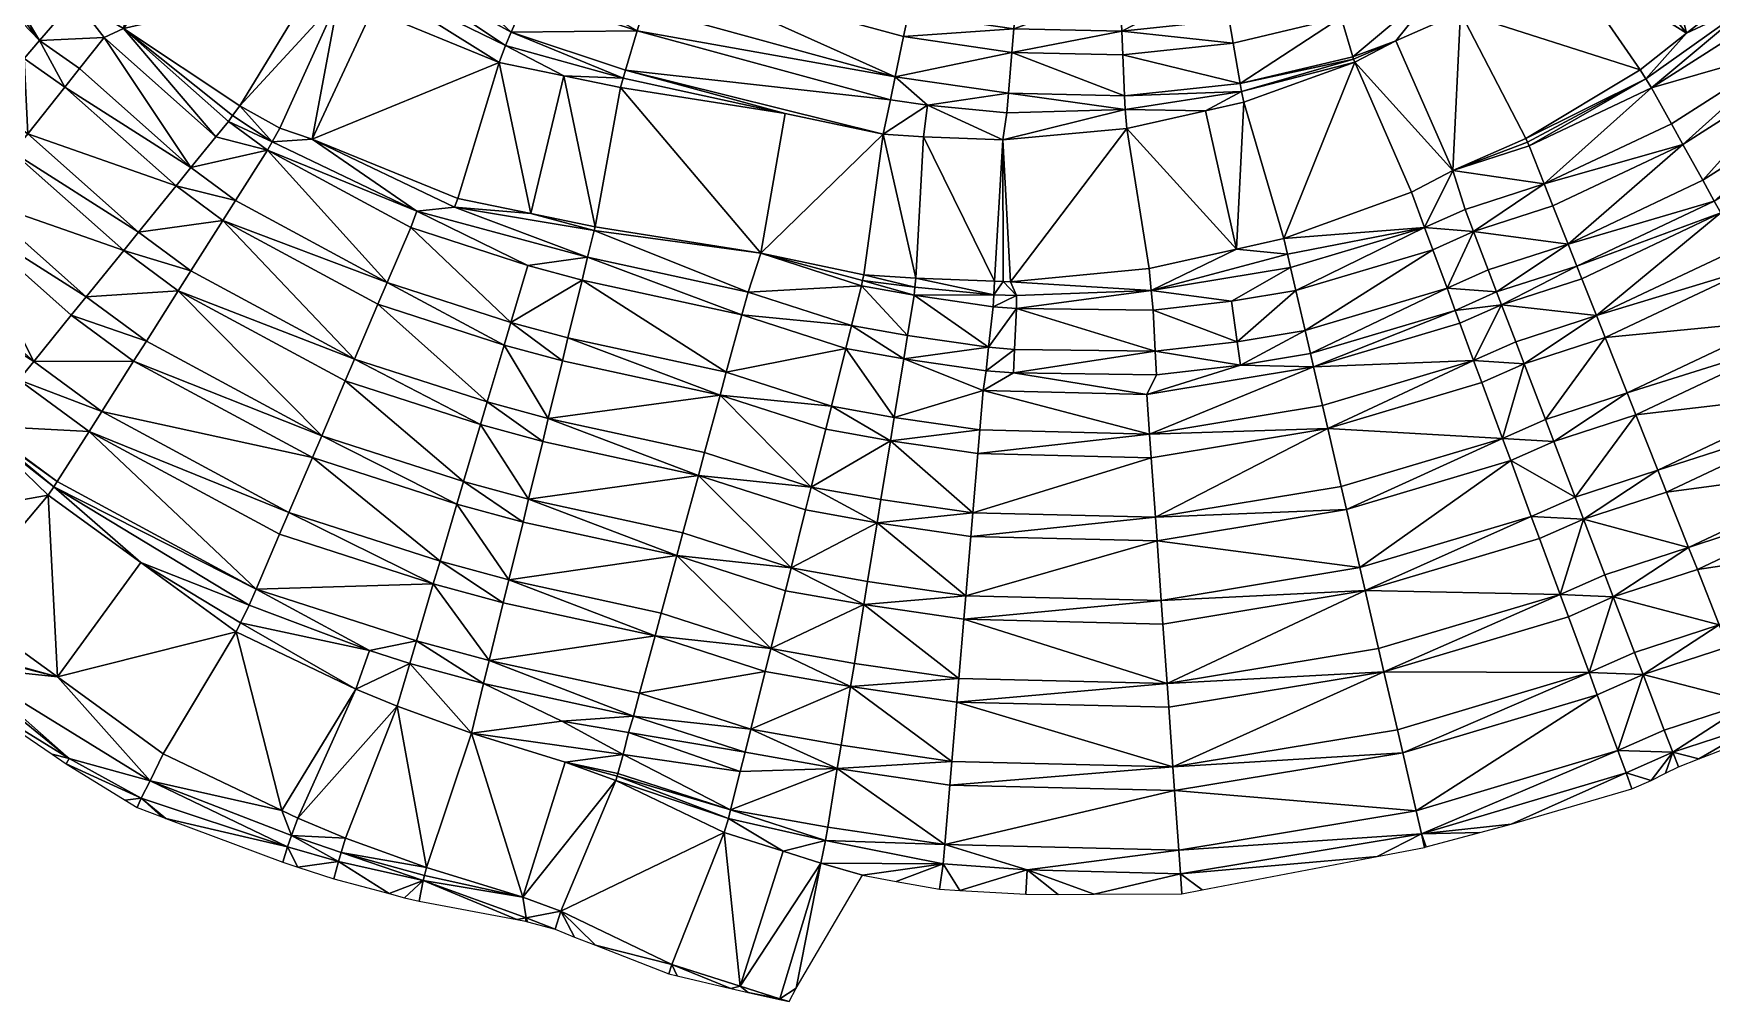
# Model space of a CAD drawing. Extents: x 4610 to 5639, y 3583 to 4765.
# Drawn here: x 4797.5 to 5152.7, y 3583.4 to 3788.5 of the extents above; entities that cross this region are included whole.
import ezdxf

# ---------------------------------------------------------------- set-up
doc = ezdxf.new("R2010")
doc.units = 0
doc.layers.add('TRAINING MODELS_UNDERGROUND METALS_SURFACE TOPO', color=7, linetype='Continuous', lineweight=25)

msp = doc.modelspace()

# ---------------------------------------------------------------- meshes
at = {"layer": 'TRAINING MODELS_UNDERGROUND METALS_SURFACE TOPO', "color": 4, "true_color": 0x00ffff, "transparency": 33554687}
mesh = msp.add_polyface(dxfattribs=at)
corners = [(5099.52, 3792.93, 328.51), (5137.59, 3780.82, 326.06), (5120.51, 3805.56, 326.06), (5110.07, 3822.71, 300), (5114.58, 3815.3, 315), (5127.91, 3835.17, 300), (5113.34, 3766.23, 328.51), (5113.7, 3765.45, 330), (5138.79, 3778.89, 330), (5114.05, 3764.68, 330), (5117.26, 3756.61, 345), (5139.99, 3776.96, 330), (5117.18, 3811.02, 315), (5133.31, 3828.38, 315), (5118.69, 3808.55, 320), (5136.43, 3824.46, 315), (5119.1, 3751.95, 345), (5146.61, 3764.98, 345), (5144.19, 3769.36, 345), (5128.8, 3812.09, 325), (5122.3, 3743.89, 360), (5147.37, 3788.53, 325), (5150.81, 3757.39, 360), (5153.23, 3753, 360), (5139.54, 3820.55, 323.63), (5161.92, 3795.3, 330), (5159.6, 3798.16, 323.63), (5164.37, 3803.01, 323.14), (5156.43, 3837.7, 321.23), (5169.36, 3785.42, 345), (5164.24, 3792.43, 330), (5172.31, 3781.38, 345), (5177.44, 3774.37, 360), (5154.63, 3750.47, 365), (5180.4, 3770.33, 360), (5158.7, 3743.11, 375), (5187.08, 3761.21, 375), (5182.11, 3768, 365), (5179.12, 3817.99, 321.23), (5180.72, 3816.5, 325)]
mesh.append_faces([[corners[k] for k in face] for face in [(0, 1, 2, 0), (3, 4, 5, 3), (6, 7, 8, 6), (6, 8, 1, 6), (7, 9, 8, 7), (9, 10, 11, 9), (9, 11, 8, 9), (4, 12, 13, 4), (4, 13, 5, 4), (12, 14, 15, 12), (12, 15, 13, 12), (10, 16, 17, 10), (10, 18, 11, 10), (10, 17, 18, 10), (14, 2, 19, 14), (14, 19, 15, 14), (16, 20, 17, 16), (2, 21, 19, 2), (2, 1, 21, 2), (20, 22, 17, 20), (20, 23, 22, 20), (19, 24, 15, 19), (19, 21, 24, 19), (1, 8, 21, 1), (8, 11, 25, 8), (8, 25, 21, 8), (24, 21, 26, 24), (24, 27, 28, 24), (24, 26, 27, 24), (11, 18, 29, 11), (11, 30, 25, 11), (11, 29, 30, 11), (18, 17, 29, 18), (17, 22, 31, 17), (17, 31, 29, 17), (21, 25, 26, 21), (22, 23, 32, 22), (22, 32, 31, 22), (23, 33, 34, 23), (23, 34, 32, 23), (33, 35, 36, 33), (33, 37, 34, 33), (28, 27, 38, 28), (26, 25, 39, 26), (26, 39, 27, 26)]], dxfattribs={"color": 4})
mesh = msp.add_polyface(dxfattribs=at)
corners = [(5052.89, 3777.91, 330), (5076.91, 3783.07, 330), (5076.77, 3783.54, 330), (5053.18, 3776.22, 330), (5077.14, 3782.43, 331.17), (5062.13, 3745.09, 334.05), (5089.16, 3754.88, 331.17), (5091.93, 3747.38, 345), (5064.87, 3822.83, 285), (5066.33, 3818.04, 285), (5083.12, 3829.63, 285), (5068.84, 3809.73, 300), (5085.16, 3825.05, 285), (5070.29, 3804.94, 300), (5088.7, 3817.13, 300), (5072.8, 3796.64, 315), (5090.75, 3812.56, 300), (5074.26, 3791.84, 315), (5094.28, 3804.63, 315), (5096.33, 3800.06, 315), (5085.85, 3786.92, 330), (5097.92, 3759.45, 330), (5107.46, 3826.99, 300), (5099.52, 3792.93, 328.51), (5110.07, 3822.71, 300), (5114.58, 3815.3, 315), (5100.51, 3751.18, 345), (5102.29, 3746.51, 345), (5117.18, 3811.02, 315), (5120.51, 3805.56, 326.06), (5118.69, 3808.55, 320), (5113.34, 3766.23, 328.51), (5117.26, 3756.61, 345), (5113.7, 3765.45, 330), (5114.05, 3764.68, 330), (5137.59, 3780.82, 326.06), (5119.1, 3751.95, 345), (5122.3, 3743.89, 360)]
mesh.append_faces([[corners[k] for k in face] for face in [(0, 1, 2, 0), (3, 4, 1, 3), (5, 6, 4, 5), (5, 7, 6, 5), (8, 9, 10, 8), (9, 11, 12, 9), (9, 12, 10, 9), (11, 13, 14, 11), (11, 14, 12, 11), (13, 15, 16, 13), (13, 16, 14, 13), (15, 17, 18, 15), (15, 18, 16, 15), (17, 2, 19, 17), (17, 19, 18, 17), (2, 1, 20, 2), (2, 20, 19, 2), (1, 4, 20, 1), (4, 21, 20, 4), (4, 6, 21, 4), (12, 14, 22, 12), (20, 23, 19, 20), (20, 21, 23, 20), (14, 16, 24, 14), (14, 24, 22, 14), (6, 7, 21, 6), (16, 18, 25, 16), (16, 25, 24, 16), (7, 26, 21, 7), (7, 27, 26, 7), (18, 19, 28, 18), (18, 28, 25, 18), (19, 23, 29, 19), (19, 30, 28, 19), (19, 29, 30, 19), (21, 31, 23, 21), (21, 26, 32, 21), (21, 33, 31, 21), (21, 34, 33, 21), (21, 32, 34, 21), (23, 31, 35, 23), (26, 27, 32, 26), (27, 36, 32, 27), (27, 37, 36, 27)]], dxfattribs={"color": 4})
mesh = msp.add_polyface(dxfattribs=at)
corners = [(4804.08, 3777.13, 375), (4827.65, 3756.19, 375), (4830.8, 3760.08, 375), (4806.2, 3795.66, 361.46), (4816.56, 3789.56, 360.25), (4823.85, 3820.08, 361.46), (4807.19, 3781.05, 375), (4812.42, 3787.63, 365), (4836.09, 3766.6, 365), (4833.96, 3814.14, 360), (4856.76, 3798.77, 356.97), (4838.73, 3769.87, 360), (4839.63, 3771.09, 360), (4841.12, 3773.14, 356.97), (4847.02, 3763.76, 360), (4857.78, 3800.08, 355), (4835.61, 3821.93, 350), (4861.33, 3804.63, 345), (4848.02, 3765.52, 360), (4849.65, 3768.45, 356), (4862.01, 3795.89, 356), (4878.64, 3750.87, 360), (4856.49, 3766.1, 355), (4869.17, 3793.33, 355), (4896.04, 3782.35, 351.68), (4887.28, 3753.52, 351.68), (4865.46, 3801.56, 345), (4862.44, 3796.61, 355), (4868.14, 3805.53, 345), (4897.41, 3785.96, 345), (4898.62, 3788.75, 345), (4873.01, 3812.73, 330), (4904.11, 3801.32, 330), (4875.82, 3816.89, 330), (4902.1, 3796.72, 330), (4909.71, 3779.55, 350), (4902.73, 3750.36, 350.05)]
mesh.append_faces([[corners[k] for k in face] for face in [(0, 1, 2, 0), (3, 4, 5, 3), (6, 2, 7, 6), (7, 8, 4, 7), (7, 2, 8, 7), (4, 9, 5, 4), (4, 10, 9, 4), (4, 8, 11, 4), (4, 11, 12, 4), (4, 12, 13, 4), (4, 13, 10, 4), (2, 14, 8, 2), (9, 10, 15, 9), (16, 15, 17, 16), (8, 14, 11, 8), (11, 18, 12, 11), (11, 14, 18, 11), (12, 18, 13, 12), (13, 18, 19, 13), (13, 19, 20, 13), (13, 20, 10, 13), (14, 21, 18, 14), (18, 22, 19, 18), (18, 21, 22, 18), (19, 22, 20, 19), (22, 23, 20, 22), (22, 24, 23, 22), (22, 25, 24, 22), (10, 20, 15, 10), (15, 26, 17, 15), (15, 20, 27, 15), (15, 27, 26, 15), (17, 26, 28, 17), (20, 23, 27, 20), (27, 23, 26, 27), (26, 29, 28, 26), (26, 23, 24, 26), (26, 24, 29, 26), (28, 30, 31, 28), (28, 29, 30, 28), (31, 32, 33, 31), (31, 30, 34, 31), (31, 34, 32, 31), (24, 35, 29, 24), (24, 36, 35, 24)]], dxfattribs={"color": 4})
mesh = msp.add_polyface(dxfattribs=at)
corners = [(4724.23, 3778.13, 425), (4747.75, 3744.8, 430), (4755.56, 3748.61, 420), (4727.66, 3780.58, 420), (4729.94, 3782.39, 420), (4772.48, 3756.39, 405), (4739.85, 3790.24, 405), (4764.25, 3746.8, 420), (4729.97, 3805.56, 405), (4743.79, 3793.36, 405), (4734.23, 3808.17, 405), (4744.98, 3814.73, 390), (4753.7, 3801.22, 390), (4783.99, 3769.79, 390), (4775.75, 3760.2, 405), (4757.64, 3804.34, 390), (4749.25, 3817.33, 390), (4767.55, 3812.19, 375), (4787.26, 3773.6, 390), (4774.35, 3739.66, 420), (4795.5, 3783.19, 375), (4771.49, 3815.31, 375), (4798.77, 3787, 375), (4774.79, 3817.93, 370), (4782.18, 3749.53, 405), (4779.57, 3819.04, 365.04), (4785.3, 3753.46, 405), (4806.2, 3795.66, 361.46), (4793.13, 3763.33, 390), (4816.57, 3742.51, 390), (4796.25, 3767.25, 390), (4819.72, 3746.4, 390), (4804.08, 3777.13, 375), (4827.65, 3756.19, 375), (4807.19, 3781.05, 375), (4812.42, 3787.63, 365), (4830.8, 3760.08, 375), (4816.56, 3789.56, 360.25)]
mesh.append_faces([[corners[k] for k in face] for face in [(0, 1, 2, 0), (3, 2, 4, 3), (4, 5, 6, 4), (4, 2, 7, 4), (4, 7, 5, 4), (8, 6, 9, 8), (10, 9, 11, 10), (6, 5, 9, 6), (9, 12, 11, 9), (9, 13, 12, 9), (9, 5, 14, 9), (9, 14, 13, 9), (11, 15, 16, 11), (11, 12, 15, 11), (16, 15, 17, 16), (12, 13, 15, 12), (15, 18, 17, 15), (15, 13, 18, 15), (7, 19, 5, 7), (17, 20, 21, 17), (17, 18, 20, 17), (21, 22, 23, 21), (21, 20, 22, 21), (5, 19, 24, 5), (5, 24, 14, 5), (23, 22, 25, 23), (14, 24, 26, 14), (14, 26, 13, 14), (25, 22, 27, 25), (13, 26, 28, 13), (13, 28, 18, 13), (26, 29, 28, 26), (18, 28, 30, 18), (18, 30, 20, 18), (28, 31, 30, 28), (28, 29, 31, 28), (20, 30, 32, 20), (20, 32, 22, 20), (30, 33, 32, 30), (30, 31, 33, 30), (22, 32, 34, 22), (22, 35, 27, 22), (22, 34, 35, 22), (32, 36, 34, 32), (27, 35, 37, 27)]], dxfattribs={"color": 4})
mesh = msp.add_polyface(dxfattribs=at)
corners = [(4897.41, 3785.96, 345), (4922.27, 3779.05, 345), (4898.62, 3788.75, 345), (4909.71, 3779.55, 350), (4925.28, 3789.03, 330), (4902.1, 3796.72, 330), (4922.77, 3780.73, 345), (4904.11, 3801.32, 330), (4902.73, 3750.36, 350.05), (4916.34, 3747.52, 348.6), (4916.15, 3746.73, 350), (4929.23, 3802.11, 315), (4907.59, 3809.29, 315), (4926.72, 3793.82, 330), (4921.76, 3777.03, 348.6), (4914.78, 3741.12, 360), (4948.73, 3733.71, 360), (4951.41, 3741.96, 345.05), (4956.6, 3771.51, 345), (4978.87, 3774.42, 330), (4977.36, 3767.19, 342.77), (4979.9, 3779.32, 330), (4982.69, 3792.72, 315), (4930.68, 3806.9, 315), (4981.67, 3787.82, 315), (4973.23, 3737.4, 342.77), (4984.28, 3736.63, 341.67), (4986.7, 3773.27, 330), (4985.89, 3766.58, 341.67), (5004.55, 3784.46, 315), (5003.83, 3775.82, 330), (5004.97, 3789.45, 315), (5005.69, 3798.1, 300), (4984.47, 3801.21, 300), (5000.89, 3736.01, 340), (5006.1, 3803.09, 300), (4985.49, 3806.11, 300), (5002.64, 3765.97, 339.93)]
mesh.append_faces([[corners[k] for k in face] for face in [(0, 1, 2, 0), (0, 3, 1, 0), (2, 4, 5, 2), (2, 1, 6, 2), (2, 6, 4, 2), (5, 4, 7, 5), (8, 9, 3, 8), (8, 10, 9, 8), (7, 11, 12, 7), (7, 4, 13, 7), (7, 13, 11, 7), (3, 9, 14, 3), (3, 14, 1, 3), (15, 16, 10, 15), (10, 17, 9, 10), (10, 16, 17, 10), (9, 17, 14, 9), (14, 18, 1, 14), (14, 17, 18, 14), (1, 18, 6, 1), (6, 19, 4, 6), (6, 18, 20, 6), (6, 20, 19, 6), (4, 21, 13, 4), (4, 19, 21, 4), (13, 21, 11, 13), (11, 22, 23, 11), (11, 21, 24, 11), (11, 24, 22, 11), (17, 20, 18, 17), (17, 25, 20, 17), (25, 26, 20, 25), (20, 27, 19, 20), (20, 26, 28, 20), (20, 28, 27, 20), (19, 27, 21, 19), (21, 29, 24, 21), (21, 27, 30, 21), (21, 30, 29, 21), (24, 31, 22, 24), (24, 29, 31, 24), (22, 32, 33, 22), (26, 34, 28, 26), (33, 35, 36, 33), (28, 37, 27, 28)]], dxfattribs={"color": 4})
mesh = msp.add_polyface(dxfattribs=at)
corners = [(4982.69, 3792.72, 315), (5004.97, 3789.45, 315), (5005.69, 3798.1, 300), (4984.47, 3801.21, 300), (5006.1, 3803.09, 300), (4985.89, 3766.58, 341.67), (5000.89, 3736.01, 340), (5002.64, 3765.97, 339.93), (4986.7, 3773.27, 330), (5003.48, 3771.65, 330), (5003.83, 3775.82, 330), (5028.54, 3772.36, 330), (5004.26, 3735.91, 339.85), (5028.9, 3768.38, 336.9), (5028.41, 3775.3, 330), (5004.55, 3784.46, 315), (5027.83, 3788.98, 315), (5028.04, 3783.97, 315), (5027.46, 3797.65, 300), (5027.25, 3802.65, 300), (5049.13, 3799.96, 300), (5048.29, 3804.89, 300), (5051.43, 3786.46, 315), (5050.59, 3791.4, 315), (5052.89, 3777.91, 330), (5053.18, 3776.22, 330), (5045.58, 3772.11, 335), (5033.61, 3738.69, 336.9), (5052.12, 3742.83, 335), (5053.69, 3773.94, 334.05), (5072.8, 3796.64, 315), (5070.29, 3804.94, 300), (5068.84, 3809.73, 300), (5074.26, 3791.84, 315), (5062.13, 3745.09, 334.05), (5076.91, 3783.07, 330), (5076.77, 3783.54, 330), (5077.14, 3782.43, 331.17)]
mesh.append_faces([[corners[k] for k in face] for face in [(0, 1, 2, 0), (3, 2, 4, 3), (5, 6, 7, 5), (8, 7, 9, 8), (8, 9, 10, 8), (7, 11, 9, 7), (7, 12, 13, 7), (7, 13, 11, 7), (9, 11, 10, 9), (10, 14, 15, 10), (10, 11, 14, 10), (15, 16, 1, 15), (15, 17, 16, 15), (15, 14, 17, 15), (1, 18, 2, 1), (1, 16, 18, 1), (2, 19, 4, 2), (2, 18, 19, 2), (19, 18, 20, 19), (19, 20, 21, 19), (18, 16, 20, 18), (16, 17, 22, 16), (16, 23, 20, 16), (16, 22, 23, 16), (17, 14, 24, 17), (17, 24, 22, 17), (14, 11, 25, 14), (14, 25, 24, 14), (11, 13, 26, 11), (11, 26, 25, 11), (13, 27, 28, 13), (13, 28, 26, 13), (26, 28, 29, 26), (26, 29, 25, 26), (20, 23, 30, 20), (20, 31, 32, 20), (20, 30, 31, 20), (23, 22, 33, 23), (23, 33, 30, 23), (22, 24, 33, 22), (28, 34, 29, 28), (24, 25, 35, 24), (24, 36, 33, 24), (25, 29, 37, 25), (29, 34, 37, 29)]], dxfattribs={"color": 4})
mesh = msp.add_polyface(dxfattribs=at)
corners = [(4805.48, 3728.83, 405), (4818.68, 3719.1, 405), (4821.37, 3723.33, 405), (4808.64, 3732.72, 405), (4828.13, 3733.98, 390), (4816.57, 3742.51, 390), (4811.93, 3708.44, 420), (4856.51, 3698.66, 405), (4830.81, 3738.22, 390), (4819.72, 3746.4, 390), (4858.48, 3703.28, 405), (4837.57, 3748.87, 375), (4827.65, 3756.19, 375), (4840.26, 3753.1, 375), (4830.8, 3760.08, 375), (4865.43, 3719.51, 390), (4863.45, 3714.9, 390), (4847.02, 3763.76, 360), (4872.37, 3735.75, 375), (4870.4, 3731.13, 375), (4877.34, 3747.37, 360), (4878.64, 3750.87, 360), (4856.49, 3766.1, 355), (4886.61, 3751.71, 355), (4887.28, 3753.52, 351.68), (4892.11, 3705.63, 390), (4893.53, 3710.43, 390), (4897.1, 3722.5, 375), (4898.52, 3727.29, 375), (4902.1, 3739.36, 360), (4914.78, 3741.12, 360), (4902.73, 3750.36, 350.05), (4916.15, 3746.73, 350), (4896.04, 3782.35, 351.68), (4906.45, 3706.94, 390), (4905.26, 3702.08, 390), (4909.43, 3719.17, 375)]
mesh.append_faces([[corners[k] for k in face] for face in [(0, 1, 2, 0), (3, 4, 5, 3), (3, 2, 4, 3), (6, 7, 1, 6), (5, 8, 9, 5), (5, 4, 8, 5), (1, 10, 2, 1), (1, 7, 10, 1), (9, 11, 12, 9), (9, 8, 11, 9), (2, 10, 4, 2), (12, 13, 14, 12), (12, 11, 13, 12), (4, 15, 8, 4), (4, 10, 16, 4), (4, 16, 15, 4), (14, 13, 17, 14), (8, 15, 11, 8), (11, 18, 13, 11), (11, 15, 19, 11), (11, 19, 18, 11), (13, 18, 17, 13), (17, 18, 20, 17), (17, 20, 21, 17), (22, 21, 23, 22), (22, 23, 24, 22), (16, 25, 15, 16), (15, 26, 19, 15), (15, 25, 26, 15), (19, 27, 18, 19), (19, 26, 27, 19), (18, 28, 20, 18), (18, 27, 28, 18), (20, 29, 21, 20), (20, 28, 29, 20), (21, 30, 23, 21), (21, 29, 30, 21), (23, 31, 24, 23), (23, 32, 31, 23), (23, 30, 32, 23), (24, 31, 33, 24), (26, 34, 27, 26), (26, 35, 34, 26), (27, 36, 28, 27)]], dxfattribs={"color": 4})
mesh = msp.add_polyface(dxfattribs=at)
corners = [(4997.81, 3704.51, 375), (5033.74, 3703.63, 375), (4998.52, 3712.88, 365), (5004.92, 3716.58, 360), (4999.11, 3717.04, 360), (5033.15, 3712.04, 365), (5005.15, 3721.57, 360), (4999.66, 3722.01, 360), (5005.54, 3730.23, 345), (5000.63, 3730.62, 345), (5005.53, 3732.99, 345), (5000.78, 3733.13, 345), (5002.76, 3735.96, 340), (5000.89, 3736.01, 340), (5002.64, 3765.97, 339.93), (5004.26, 3735.91, 339.85), (5034.08, 3734.03, 345), (5033.61, 3738.69, 336.9), (5028.9, 3768.38, 336.9), (5034.94, 3721.2, 360), (5035.2, 3716.2, 360), (5034.5, 3729.87, 345), (5068.42, 3717.88, 365), (5052.95, 3718.24, 360), (5052.12, 3742.83, 335), (5070.31, 3709.69, 375), (5051.05, 3731.78, 345), (5063.56, 3738.91, 345), (5062.91, 3741.73, 340), (5052.25, 3723.2, 360), (5064.69, 3734.03, 345), (5062.13, 3745.09, 334.05), (5066.64, 3725.58, 360), (5067.77, 3720.7, 360)]
mesh.append_faces([[corners[k] for k in face] for face in [(0, 1, 2, 0), (2, 3, 4, 2), (2, 5, 3, 2), (2, 1, 5, 2), (4, 6, 7, 4), (4, 3, 6, 4), (7, 8, 9, 7), (7, 6, 8, 7), (9, 10, 11, 9), (9, 8, 10, 9), (11, 12, 13, 11), (11, 10, 12, 11), (13, 12, 14, 13), (14, 12, 15, 14), (12, 10, 15, 12), (15, 10, 16, 15), (15, 17, 18, 15), (15, 16, 17, 15), (3, 19, 6, 3), (3, 5, 20, 3), (3, 20, 19, 3), (6, 19, 8, 6), (10, 8, 16, 10), (8, 21, 16, 8), (8, 19, 21, 8), (5, 1, 22, 5), (5, 23, 20, 5), (5, 22, 23, 5), (17, 16, 24, 17), (1, 25, 22, 1), (16, 21, 26, 16), (16, 26, 27, 16), (16, 28, 24, 16), (16, 27, 28, 16), (21, 19, 29, 21), (21, 29, 26, 21), (19, 20, 23, 19), (19, 23, 29, 19), (26, 29, 30, 26), (26, 30, 27, 26), (24, 28, 31, 24), (29, 23, 32, 29), (29, 32, 30, 29), (23, 33, 32, 23), (23, 22, 33, 23)]], dxfattribs={"color": 4})
mesh = msp.add_polyface(dxfattribs=at)
corners = [(5124.15, 3739.23, 360), (5154.63, 3750.47, 365), (5153.23, 3753, 360), (5128.32, 3728.72, 375), (5130.17, 3724.07, 375), (5161.12, 3738.73, 375), (5158.7, 3743.11, 375), (5134.82, 3712.34, 390), (5167.23, 3727.69, 390), (5136.67, 3707.69, 390), (5169.65, 3723.31, 390), (5141.32, 3695.96, 405), (5175.75, 3712.27, 405), (5143.17, 3691.31, 405), (5178.17, 3707.88, 405), (5147.82, 3679.58, 420), (5184.28, 3696.85, 420), (5187.08, 3761.21, 375), (5190.04, 3757.17, 375), (5197.49, 3746.99, 390), (5207.91, 3732.78, 405), (5200.46, 3742.95, 390), (5213.3, 3725.31, 410), (5210.87, 3728.73, 405), (5186.7, 3692.46, 420), (5215.94, 3711.11, 420), (5214.95, 3716.41, 420), (5192.8, 3681.43, 435), (5216.96, 3706.79, 425), (5219.34, 3698.35, 435), (5207.37, 3748.74, 390), (5210.8, 3735.2, 405), (5220.37, 3746.1, 390), (5212.17, 3729.82, 405), (5218.99, 3733.54, 405), (5218.44, 3728.55, 405), (5217.06, 3715.98, 420)]
mesh.append_faces([[corners[k] for k in face] for face in [(0, 1, 2, 0), (3, 4, 5, 3), (3, 6, 1, 3), (3, 5, 6, 3), (4, 7, 8, 4), (4, 8, 5, 4), (7, 9, 10, 7), (7, 10, 8, 7), (9, 11, 12, 9), (9, 12, 10, 9), (11, 13, 14, 11), (11, 14, 12, 11), (13, 15, 16, 13), (13, 16, 14, 13), (6, 5, 17, 6), (5, 8, 18, 5), (8, 10, 19, 8), (8, 19, 18, 8), (10, 12, 20, 10), (10, 21, 19, 10), (10, 20, 21, 10), (12, 14, 20, 12), (14, 16, 22, 14), (14, 23, 20, 14), (14, 22, 23, 14), (16, 24, 25, 16), (16, 26, 22, 16), (16, 25, 26, 16), (24, 27, 28, 24), (24, 28, 25, 24), (27, 29, 28, 27), (19, 21, 30, 19), (21, 31, 30, 21), (21, 20, 31, 21), (30, 31, 32, 30), (20, 33, 31, 20), (20, 23, 33, 20), (31, 33, 34, 31), (31, 34, 32, 31), (23, 22, 33, 23), (33, 22, 35, 33), (33, 35, 34, 33), (22, 26, 36, 22), (22, 36, 35, 22), (26, 25, 36, 26)]], dxfattribs={"color": 4})
mesh = msp.add_polyface(dxfattribs=at)
corners = [(4760.53, 3688.4, 435.1), (4764.16, 3684.19, 435.55), (4785.99, 3704.81, 435.55), (4782.42, 3708.95, 435), (4760.98, 3742.99, 420), (4771.23, 3735.74, 420), (4764.25, 3746.8, 420), (4774.48, 3660.61, 449.2), (4781.21, 3667.7, 437.57), (4800.55, 3690.72, 437.57), (4774.35, 3739.66, 420), (4764.74, 3727.55, 432.43), (4794.4, 3715.15, 420), (4786.47, 3705.36, 435), (4797.55, 3719.04, 420), (4782.18, 3749.53, 405), (4775.44, 3659.7, 449.29), (4776.71, 3658.81, 449.41), (4802.53, 3652.18, 440), (4783.08, 3654.29, 450), (4781.21, 3649.57, 450), (4805.01, 3634.91, 450), (4782.61, 3653.11, 450), (4801.42, 3635.8, 451.34), (4808.64, 3732.72, 405), (4785.3, 3753.46, 405), (4805.48, 3728.83, 405), (4786.3, 3705.15, 435), (4822.15, 3630.21, 450), (4816.57, 3742.51, 390), (4801.8, 3692.49, 435), (4802.48, 3693.56, 435), (4809.24, 3704.21, 420), (4811.93, 3708.44, 420), (4818.68, 3719.1, 405), (4820.18, 3676.44, 440), (4804.36, 3633.8, 451.53), (4820.29, 3626.48, 450), (4816.91, 3626.1, 452.34), (4821.37, 3723.33, 405)]
mesh.append_faces([[corners[k] for k in face] for face in [(0, 1, 2, 0), (0, 2, 3, 0), (4, 5, 6, 4), (1, 7, 8, 1), (1, 8, 9, 1), (1, 9, 2, 1), (6, 5, 10, 6), (11, 12, 5, 11), (11, 3, 13, 11), (11, 13, 12, 11), (5, 14, 10, 5), (5, 12, 14, 5), (10, 14, 15, 10), (7, 16, 8, 7), (16, 17, 18, 16), (16, 18, 8, 16), (17, 19, 18, 17), (8, 18, 9, 8), (20, 21, 22, 20), (20, 23, 21, 20), (15, 24, 25, 15), (15, 14, 26, 15), (15, 26, 24, 15), (3, 2, 27, 3), (3, 27, 13, 3), (22, 21, 19, 22), (19, 28, 18, 19), (19, 21, 28, 19), (25, 24, 29, 25), (2, 30, 27, 2), (2, 9, 30, 2), (27, 31, 13, 27), (27, 30, 31, 27), (13, 32, 12, 13), (13, 31, 32, 13), (12, 33, 14, 12), (12, 32, 33, 12), (14, 34, 26, 14), (14, 33, 34, 14), (9, 35, 30, 9), (9, 18, 35, 9), (23, 36, 21, 23), (36, 37, 21, 36), (36, 38, 37, 36), (26, 39, 24, 26)]], dxfattribs={"color": 4})
mesh = msp.add_polyface(dxfattribs=at)
corners = [(5062.13, 3745.09, 334.05), (5062.91, 3741.73, 340), (5091.93, 3747.38, 345), (5063.56, 3738.91, 345), (5064.69, 3734.03, 345), (5066.64, 3725.58, 360), (5093.67, 3742.68, 345), (5067.77, 3720.7, 360), (5096.68, 3734.54, 360), (5068.42, 3717.88, 365), (5098.41, 3729.84, 360), (5070.31, 3709.69, 375), (5102.32, 3719.24, 375), (5099.41, 3727.13, 365), (5071.44, 3704.8, 375), (5104.06, 3714.54, 375), (5108.43, 3702.71, 390), (5102.29, 3746.51, 345), (5107.18, 3733.73, 360), (5105.39, 3738.41, 360), (5108.21, 3731.03, 365), (5122.3, 3743.89, 360), (5113, 3718.51, 375), (5111.22, 3723.18, 375), (5124.15, 3739.23, 360), (5128.32, 3728.72, 375), (5125.22, 3736.54, 365), (5117.51, 3706.74, 390), (5119.3, 3702.06, 390), (5130.17, 3724.07, 375), (5134.82, 3712.34, 390), (5136.67, 3707.69, 390), (5153.23, 3753, 360), (5154.63, 3750.47, 365)]
mesh.append_faces([[corners[k] for k in face] for face in [(0, 1, 2, 0), (1, 3, 2, 1), (3, 4, 2, 3), (4, 5, 6, 4), (4, 6, 2, 4), (5, 7, 8, 5), (5, 8, 6, 5), (7, 9, 10, 7), (7, 10, 8, 7), (9, 11, 12, 9), (9, 13, 10, 9), (9, 12, 13, 9), (11, 14, 12, 11), (14, 15, 12, 14), (14, 16, 15, 14), (2, 6, 17, 2), (6, 8, 17, 6), (8, 10, 18, 8), (8, 19, 17, 8), (8, 18, 19, 8), (10, 13, 20, 10), (10, 20, 18, 10), (13, 12, 20, 13), (17, 19, 21, 17), (12, 15, 22, 12), (12, 23, 20, 12), (12, 22, 23, 12), (15, 16, 22, 15), (19, 18, 21, 19), (18, 20, 24, 18), (18, 24, 21, 18), (20, 23, 25, 20), (20, 26, 24, 20), (20, 25, 26, 20), (16, 27, 22, 16), (16, 28, 27, 16), (23, 22, 25, 23), (22, 27, 29, 22), (22, 29, 25, 22), (27, 28, 30, 27), (27, 30, 29, 27), (28, 31, 30, 28), (21, 24, 32, 21), (24, 26, 33, 24), (26, 25, 33, 26)]], dxfattribs={"color": 4})
mesh = msp.add_polyface(dxfattribs=at)
corners = [(4897.1, 3722.5, 375), (4906.45, 3706.94, 390), (4909.43, 3719.17, 375), (4898.52, 3727.29, 375), (4913.6, 3736.26, 360), (4902.1, 3739.36, 360), (4910.61, 3724.03, 375), (4914.78, 3741.12, 360), (4942.83, 3711.88, 375), (4944.13, 3716.72, 375), (4947.42, 3728.88, 360), (4948.73, 3733.71, 360), (4966.38, 3709.52, 375), (4965.17, 3704.66, 375), (4969.44, 3721.76, 360), (4970.65, 3726.62, 360), (4972.76, 3735.04, 345), (4951.41, 3741.96, 345.05), (4972.98, 3736.14, 345), (4973.23, 3737.4, 342.77), (4979.68, 3707.15, 375), (4978.88, 3702.22, 375), (4981.69, 3719.57, 360), (4982.49, 3724.5, 360), (4983.88, 3733.05, 345), (4984.06, 3734.72, 345), (4984.28, 3736.63, 341.67), (4998.52, 3712.88, 365), (4997.81, 3704.51, 375), (4999.66, 3722.01, 360), (4999.11, 3717.04, 360), (5000.78, 3733.13, 345), (5000.63, 3730.62, 345), (5000.89, 3736.01, 340)]
mesh.append_faces([[corners[k] for k in face] for face in [(0, 1, 2, 0), (3, 4, 5, 3), (3, 2, 6, 3), (3, 6, 4, 3), (5, 4, 7, 5), (1, 8, 2, 1), (2, 8, 6, 2), (6, 9, 4, 6), (6, 8, 9, 6), (4, 10, 7, 4), (4, 9, 10, 4), (7, 10, 11, 7), (8, 12, 9, 8), (8, 13, 12, 8), (9, 14, 10, 9), (9, 12, 14, 9), (10, 15, 11, 10), (10, 14, 15, 10), (11, 16, 17, 11), (11, 15, 16, 11), (17, 16, 18, 17), (17, 18, 19, 17), (12, 20, 14, 12), (12, 21, 20, 12), (14, 22, 15, 14), (14, 20, 22, 14), (15, 23, 16, 15), (15, 22, 23, 15), (16, 24, 18, 16), (16, 23, 24, 16), (18, 25, 19, 18), (18, 24, 25, 18), (19, 25, 26, 19), (20, 27, 22, 20), (20, 28, 27, 20), (22, 29, 23, 22), (22, 27, 30, 22), (22, 30, 29, 22), (23, 29, 24, 23), (24, 31, 25, 24), (24, 29, 32, 24), (24, 32, 31, 24), (25, 31, 26, 25), (26, 31, 33, 26)]], dxfattribs={"color": 4})
mesh = msp.add_polyface(dxfattribs=at)
corners = [(4801.8, 3692.49, 435), (4844.6, 3670.8, 435), (4802.48, 3693.56, 435), (4820.18, 3676.44, 440), (4843.15, 3667.42, 435), (4809.24, 3704.21, 420), (4802.53, 3652.18, 440), (4840.38, 3661.74, 442.5), (4824.96, 3635.87, 442.5), (4851.54, 3687.04, 420), (4811.93, 3708.44, 420), (4849.57, 3682.42, 420), (4856.51, 3698.66, 405), (4841.31, 3663.63, 440), (4865.72, 3649.62, 445.31), (4868.59, 3657.79, 435), (4882.11, 3671.9, 420), (4878.54, 3659.82, 435), (4883.53, 3676.69, 420), (4887.11, 3688.76, 405), (4858.48, 3703.28, 405), (4888.53, 3693.56, 405), (4863.45, 3714.9, 390), (4892.11, 3705.63, 390), (4877.12, 3655.03, 435), (4874.43, 3645.97, 446.25), (4892.76, 3650.81, 435), (4890.2, 3640.27, 447.93), (4893.95, 3655.67, 435), (4896.93, 3667.9, 420), (4898.11, 3672.76, 420), (4901.1, 3684.99, 405), (4902.28, 3689.85, 405), (4905.26, 3702.08, 390), (4893.53, 3710.43, 390), (4924.46, 3643.89, 435)]
mesh.append_faces([[corners[k] for k in face] for face in [(0, 1, 2, 0), (0, 3, 4, 0), (0, 4, 1, 0), (2, 1, 5, 2), (6, 7, 3, 6), (6, 8, 7, 6), (5, 9, 10, 5), (5, 1, 11, 5), (5, 11, 9, 5), (10, 9, 12, 10), (3, 7, 13, 3), (3, 13, 4, 3), (7, 14, 13, 7), (13, 15, 4, 13), (13, 14, 15, 13), (4, 15, 1, 4), (1, 16, 11, 1), (1, 15, 17, 1), (1, 17, 16, 1), (11, 16, 9, 11), (9, 18, 12, 9), (9, 16, 18, 9), (12, 19, 20, 12), (12, 18, 19, 12), (20, 21, 22, 20), (20, 19, 21, 20), (22, 21, 23, 22), (14, 24, 15, 14), (14, 25, 24, 14), (15, 24, 17, 15), (24, 26, 17, 24), (24, 27, 26, 24), (17, 28, 16, 17), (17, 26, 28, 17), (16, 29, 18, 16), (16, 28, 29, 16), (18, 30, 19, 18), (18, 29, 30, 18), (19, 31, 21, 19), (19, 30, 31, 19), (21, 32, 23, 21), (21, 31, 32, 21), (23, 33, 34, 23), (23, 32, 33, 23), (26, 35, 28, 26)]], dxfattribs={"color": 4})
mesh = msp.add_polyface(dxfattribs=at)
corners = [(4890.2, 3640.27, 447.93), (4922.27, 3635.78, 445), (4909.28, 3642.79, 440), (4910, 3634.16, 450), (4892.76, 3650.81, 435), (4924.46, 3643.89, 435), (4893.95, 3655.67, 435), (4929.06, 3660.89, 420), (4896.93, 3667.9, 420), (4925.77, 3648.72, 435), (4898.11, 3672.76, 420), (4933.65, 3677.89, 405), (4901.1, 3684.99, 405), (4930.36, 3665.72, 420), (4902.28, 3689.85, 405), (4938.24, 3694.89, 390), (4905.26, 3702.08, 390), (4934.95, 3682.72, 405), (4906.45, 3706.94, 390), (4939.54, 3699.72, 390), (4942.83, 3711.88, 375), (4923.43, 3640.43, 440), (4948.1, 3636.25, 435), (4947.09, 3632.17, 440), (4949.31, 3641.11, 435), (4952.37, 3653.35, 420), (4953.58, 3658.22, 420), (4957.85, 3675.32, 405), (4956.63, 3670.46, 405), (4962.11, 3692.42, 390), (4960.9, 3687.56, 390), (4965.17, 3704.66, 375), (4970.44, 3650.14, 420), (4967.62, 3632.78, 435), (4968.42, 3637.72, 435), (4973.25, 3667.5, 405), (4971.24, 3655.07, 420)]
mesh.append_faces([[corners[k] for k in face] for face in [(0, 1, 2, 0), (0, 3, 1, 0), (4, 2, 5, 4), (6, 7, 8, 6), (6, 5, 9, 6), (6, 9, 7, 6), (8, 7, 10, 8), (10, 11, 12, 10), (10, 7, 13, 10), (10, 13, 11, 10), (12, 11, 14, 12), (14, 15, 16, 14), (14, 11, 17, 14), (14, 17, 15, 14), (16, 15, 18, 16), (18, 15, 19, 18), (18, 19, 20, 18), (2, 1, 21, 2), (2, 21, 5, 2), (21, 22, 5, 21), (21, 23, 22, 21), (5, 24, 9, 5), (5, 22, 24, 5), (9, 25, 7, 9), (9, 24, 25, 9), (7, 26, 13, 7), (7, 25, 26, 7), (13, 26, 11, 13), (11, 27, 17, 11), (11, 26, 28, 11), (11, 28, 27, 11), (17, 27, 15, 17), (15, 29, 19, 15), (15, 27, 30, 15), (15, 30, 29, 15), (19, 29, 20, 19), (20, 29, 31, 20), (24, 32, 25, 24), (24, 33, 34, 24), (24, 34, 32, 24), (25, 32, 26, 25), (26, 35, 28, 26), (26, 32, 36, 26), (26, 36, 35, 26), (28, 35, 27, 28)]], dxfattribs={"color": 4})
mesh = msp.add_polyface(dxfattribs=at)
corners = [(4957.85, 3675.32, 405), (4976.06, 3684.86, 390), (4960.9, 3687.56, 390), (4973.25, 3667.5, 405), (4974.05, 3672.43, 405), (4962.11, 3692.42, 390), (4978.88, 3702.22, 375), (4965.17, 3704.66, 375), (4976.86, 3689.79, 390), (4966.38, 3709.52, 375), (4971.24, 3655.07, 420), (4993.34, 3651.84, 420), (4994.83, 3669.39, 405), (4994.41, 3664.4, 405), (4996.32, 3686.95, 390), (4995.9, 3681.96, 390), (4997.81, 3704.51, 375), (4979.68, 3707.15, 375), (4997.39, 3699.51, 375), (5037.44, 3650.77, 420), (5036.21, 3668.39, 405), (5036.56, 3663.38, 405), (5035.33, 3681, 390), (5034.98, 3686.01, 390), (5034.09, 3698.62, 375), (5033.74, 3703.63, 375), (5071.44, 3704.8, 375), (5070.31, 3709.69, 375), (5075.4, 3687.64, 390), (5074.28, 3692.52, 390), (5078.24, 3675.35, 405), (5079.37, 3670.47, 405), (5082.21, 3658.18, 420), (5083.34, 3653.3, 420)]
mesh.append_faces([[corners[k] for k in face] for face in [(0, 1, 2, 0), (0, 3, 4, 0), (0, 4, 1, 0), (2, 1, 5, 2), (5, 6, 7, 5), (5, 1, 8, 5), (5, 8, 6, 5), (7, 6, 9, 7), (10, 11, 3, 10), (3, 12, 4, 3), (3, 11, 13, 3), (3, 13, 12, 3), (4, 12, 1, 4), (1, 14, 8, 1), (1, 12, 15, 1), (1, 15, 14, 1), (8, 14, 6, 8), (6, 16, 17, 6), (6, 14, 18, 6), (6, 18, 16, 6), (11, 19, 13, 11), (13, 20, 12, 13), (13, 21, 20, 13), (13, 19, 21, 13), (12, 22, 15, 12), (12, 20, 22, 12), (15, 23, 14, 15), (15, 22, 23, 15), (14, 24, 18, 14), (14, 23, 24, 14), (18, 25, 16, 18), (18, 24, 25, 18), (25, 24, 26, 25), (25, 26, 27, 25), (24, 23, 26, 24), (23, 22, 28, 23), (23, 29, 26, 23), (23, 28, 29, 23), (22, 20, 30, 22), (22, 30, 28, 22), (20, 21, 31, 20), (20, 31, 30, 20), (21, 19, 31, 21), (19, 32, 31, 19), (19, 33, 32, 19)]], dxfattribs={"color": 4})
mesh = msp.add_polyface(dxfattribs=at)
corners = [(5039.91, 3615.52, 450), (5091.27, 3618.96, 450), (5090.14, 3623.84, 450), (5071.44, 3704.8, 375), (5074.28, 3692.52, 390), (5108.43, 3702.71, 390), (5075.4, 3687.64, 390), (5078.24, 3675.35, 405), (5110.16, 3698.01, 390), (5079.37, 3670.47, 405), (5114.53, 3686.18, 405), (5082.21, 3658.18, 420), (5120.64, 3669.65, 420), (5116.27, 3681.48, 405), (5081.89, 3614.17, 453.81), (5091.93, 3616.09, 453.51), (5083.34, 3653.3, 420), (5086.18, 3641.01, 435), (5126.75, 3653.11, 435), (5122.37, 3664.95, 420), (5087.3, 3636.13, 435), (5128.48, 3648.41, 435), (5132.85, 3636.58, 450), (5092.29, 3616.2, 453.5), (5103.64, 3619.24, 453.89), (5110.27, 3621.02, 454.12), (5134.59, 3631.88, 450), (5119.3, 3702.06, 390), (5123.8, 3690.29, 405), (5135.83, 3628.52, 454.27), (5125.59, 3685.61, 405), (5136.67, 3707.69, 390), (5131.88, 3669.16, 420), (5130.09, 3673.84, 420), (5141.32, 3695.96, 405), (5147.82, 3679.58, 420), (5138.17, 3652.72, 435), (5136.38, 3657.39, 435)]
mesh.append_faces([[corners[k] for k in face] for face in [(0, 1, 2, 0), (3, 4, 5, 3), (4, 6, 5, 4), (6, 7, 8, 6), (6, 8, 5, 6), (7, 9, 10, 7), (7, 10, 8, 7), (9, 11, 12, 9), (9, 13, 10, 9), (9, 12, 13, 9), (14, 15, 1, 14), (11, 16, 12, 11), (16, 17, 18, 16), (16, 19, 12, 16), (16, 18, 19, 16), (17, 20, 18, 17), (20, 2, 21, 20), (20, 21, 18, 20), (2, 1, 22, 2), (2, 22, 21, 2), (1, 15, 23, 1), (1, 23, 24, 1), (1, 24, 25, 1), (1, 25, 26, 1), (1, 26, 22, 1), (5, 8, 27, 5), (8, 10, 28, 8), (8, 28, 27, 8), (25, 29, 26, 25), (10, 13, 30, 10), (10, 30, 28, 10), (13, 12, 30, 13), (27, 28, 31, 27), (12, 19, 32, 12), (12, 33, 30, 12), (12, 32, 33, 12), (19, 18, 32, 19), (28, 30, 34, 28), (28, 34, 31, 28), (30, 33, 35, 30), (18, 21, 36, 18), (18, 37, 32, 18), (18, 36, 37, 18), (21, 22, 36, 21)]], dxfattribs={"color": 4})
mesh = msp.add_polyface(dxfattribs=at)
corners = [(5125.59, 3685.61, 405), (5143.17, 3691.31, 405), (5141.32, 3695.96, 405), (5147.82, 3679.58, 420), (5130.09, 3673.84, 420), (5131.88, 3669.16, 420), (5136.38, 3657.39, 435), (5154.32, 3663.2, 435), (5149.67, 3674.92, 420), (5132.85, 3636.58, 450), (5134.59, 3631.88, 450), (5144.47, 3636.27, 450), (5142.68, 3640.95, 450), (5138.17, 3652.72, 435), (5135.83, 3628.52, 454.27), (5139.89, 3630.27, 454.32), (5160.82, 3646.82, 450), (5156.17, 3658.54, 435), (5142.95, 3631.81, 454.13), (5145.65, 3633.16, 453.96), (5150.02, 3634.85, 453.65), (5162.67, 3642.16, 450), (5186.7, 3692.46, 420), (5184.28, 3696.85, 420), (5192.8, 3681.43, 435), (5163.51, 3640.06, 452.7), (5195.23, 3677.04, 435), (5201.33, 3666.01, 450), (5203.75, 3661.62, 450), (5169.91, 3643.45, 452.3), (5203.83, 3661.48, 450.19), (5220.76, 3693.32, 435), (5219.34, 3698.35, 435), (5207.53, 3664.03, 450), (5211.24, 3669.92, 450), (5213.78, 3673.95, 450), (5224.21, 3681.05, 449.55)]
mesh.append_faces([[corners[k] for k in face] for face in [(0, 1, 2, 0), (0, 3, 1, 0), (4, 5, 3, 4), (5, 6, 7, 5), (5, 8, 3, 5), (5, 7, 8, 5), (9, 10, 11, 9), (9, 12, 13, 9), (9, 11, 12, 9), (10, 14, 15, 10), (10, 15, 11, 10), (6, 13, 7, 6), (13, 12, 16, 13), (13, 17, 7, 13), (13, 16, 17, 13), (15, 18, 11, 15), (12, 11, 16, 12), (18, 19, 11, 18), (11, 19, 20, 11), (11, 20, 21, 11), (11, 21, 16, 11), (3, 8, 22, 3), (3, 22, 23, 3), (8, 7, 24, 8), (8, 24, 22, 8), (20, 25, 21, 20), (7, 17, 26, 7), (7, 26, 24, 7), (17, 16, 27, 17), (17, 27, 26, 17), (16, 21, 28, 16), (16, 28, 27, 16), (21, 25, 29, 21), (21, 29, 28, 21), (29, 30, 28, 29), (24, 26, 31, 24), (24, 31, 32, 24), (26, 27, 31, 26), (27, 28, 33, 27), (27, 33, 34, 27), (27, 34, 35, 27), (27, 35, 31, 27), (28, 30, 33, 28), (35, 36, 31, 35)]], dxfattribs={"color": 4})
mesh = msp.add_polyface(dxfattribs=at)
corners = [(4802.53, 3652.18, 440), (4822.15, 3630.21, 450), (4824.96, 3635.87, 442.5), (4805.01, 3634.91, 450), (4820.29, 3626.48, 450), (4816.91, 3626.1, 452.34), (4819.45, 3624.55, 452.51), (4824.67, 3622.53, 452.82), (4851.25, 3616.18, 450), (4825.49, 3622.22, 452.86), (4850.01, 3623.89, 445), (4852.12, 3618.57, 450), (4840.38, 3661.74, 442.5), (4850.24, 3612.92, 454.07), (4865.72, 3649.62, 445.31), (4853.45, 3622.24, 445.31), (4853.41, 3611.88, 454.22), (4862.01, 3613.12, 450), (4863.53, 3618.02, 446.25), (4862.59, 3615.02, 450), (4861.06, 3609.39, 454.59), (4874.43, 3645.97, 446.25), (4872.74, 3606.29, 455.15), (4879.98, 3609.1, 450), (4880.67, 3611.82, 447.93), (4880.24, 3610.14, 450), (4876.03, 3605.42, 455.31), (4890.2, 3640.27, 447.93), (4877.12, 3655.03, 435), (4879.11, 3604.68, 455.37), (4899.82, 3600.79, 455.79), (4901.05, 3605.52, 450.04), (4901.73, 3601.14, 455), (4909.28, 3642.79, 440), (4892.76, 3650.81, 435), (4910, 3634.16, 450), (4901.59, 3600.46, 455.83)]
mesh.append_faces([[corners[k] for k in face] for face in [(0, 1, 2, 0), (3, 4, 1, 3), (5, 6, 4, 5), (6, 7, 4, 6), (4, 8, 1, 4), (4, 7, 9, 4), (4, 9, 8, 4), (1, 10, 2, 1), (1, 11, 10, 1), (1, 8, 11, 1), (2, 10, 12, 2), (9, 13, 8, 9), (12, 10, 14, 12), (10, 11, 15, 10), (10, 15, 14, 10), (13, 16, 8, 13), (8, 17, 11, 8), (8, 16, 17, 8), (11, 18, 15, 11), (11, 17, 19, 11), (11, 19, 18, 11), (16, 20, 17, 16), (15, 18, 21, 15), (15, 21, 14, 15), (20, 22, 17, 20), (17, 23, 19, 17), (17, 22, 23, 17), (19, 24, 18, 19), (19, 23, 25, 19), (19, 25, 24, 19), (18, 24, 21, 18), (22, 26, 23, 22), (21, 27, 28, 21), (21, 24, 27, 21), (26, 29, 23, 26), (29, 30, 23, 29), (23, 31, 25, 23), (23, 30, 32, 23), (23, 32, 31, 23), (25, 31, 24, 25), (24, 31, 27, 24), (27, 33, 34, 27), (27, 31, 35, 27), (30, 36, 32, 30)]], dxfattribs={"color": 4})
mesh = msp.add_polyface(dxfattribs=at)
corners = [(4958.92, 3586.26, 456.1), (4972.99, 3610.2, 456.75), (4964.13, 3612.74, 455.83), (4990, 3612.62, 450), (4965.15, 3617.52, 450), (4990.35, 3616.73, 450), (4965.61, 3620.36, 450), (4967.62, 3632.78, 435), (4991.85, 3634.28, 435), (4968.42, 3637.72, 435), (4991.42, 3629.29, 435), (4970.44, 3650.14, 420), (4993.34, 3651.84, 420), (4971.24, 3655.07, 420), (4992.91, 3646.85, 420), (4980.1, 3608.84, 456.7), (4989.27, 3607.21, 456.49), (4993.56, 3606.97, 456.4), (5007.81, 3611.3, 450), (5039.03, 3628.13, 435), (5039.91, 3615.52, 450), (5038.68, 3633.14, 435), (5037.44, 3650.77, 420), (5037.79, 3645.76, 420), (5007.55, 3606.17, 456.12), (5014.39, 3606.11, 455.99), (5021.96, 3606.16, 455.72), (5040.26, 3610.51, 450), (5040.56, 3606.26, 455.06), (5083.34, 3653.3, 420), (5087.3, 3636.13, 435), (5086.18, 3641.01, 435), (5090.14, 3623.84, 450), (5091.27, 3618.96, 450), (5044.88, 3607.09, 454.93), (5081.89, 3614.17, 453.81)]
mesh.append_faces([[corners[k] for k in face] for face in [(0, 1, 2, 0), (2, 3, 4, 2), (2, 1, 3, 2), (4, 5, 6, 4), (4, 3, 5, 4), (6, 5, 7, 6), (7, 8, 9, 7), (7, 5, 10, 7), (7, 10, 8, 7), (9, 8, 11, 9), (11, 12, 13, 11), (11, 8, 14, 11), (11, 14, 12, 11), (1, 15, 3, 1), (15, 16, 3, 15), (16, 17, 3, 16), (3, 18, 5, 3), (3, 17, 18, 3), (5, 19, 10, 5), (5, 18, 20, 5), (5, 20, 19, 5), (10, 21, 8, 10), (10, 19, 21, 10), (8, 21, 14, 8), (14, 22, 12, 14), (14, 23, 22, 14), (14, 21, 23, 14), (17, 24, 18, 17), (24, 25, 18, 24), (18, 25, 26, 18), (18, 26, 27, 18), (18, 27, 20, 18), (26, 28, 27, 26), (22, 23, 29, 22), (23, 21, 29, 23), (21, 19, 30, 21), (21, 31, 29, 21), (21, 30, 31, 21), (19, 20, 32, 19), (19, 32, 30, 19), (20, 27, 33, 20), (27, 28, 34, 27), (27, 34, 35, 27), (27, 35, 33, 27)]], dxfattribs={"color": 4})
mesh = msp.add_polyface(dxfattribs=at)
corners = [(4901.05, 3605.52, 450.04), (4901.73, 3601.14, 455), (4909.1, 3602.57, 451.14), (4920.73, 3630.26, 451.14), (4910, 3634.16, 450), (4901.59, 3600.46, 455.83), (4902.05, 3600.33, 455.84), (4907.87, 3598.73, 455.95), (4912.01, 3597.08, 456.02), (4916.45, 3595.35, 456.06), (4932.62, 3591.31, 453.69), (4943.71, 3619.26, 453.69), (4921.03, 3631.17, 450), (4921.18, 3631.73, 450), (4922.27, 3635.78, 445), (4931.99, 3589.3, 456.2), (4944.61, 3622.23, 450), (4945.05, 3624.01, 450), (4947.09, 3632.17, 440), (4923.43, 3640.43, 440), (4933.76, 3588.85, 456.22), (4945.12, 3586.19, 456.12), (4947.06, 3586.7, 455), (4956.19, 3615.27, 455), (4965.15, 3617.52, 450), (4967.62, 3632.78, 435), (4965.61, 3620.36, 450), (4948.73, 3585.36, 456.1), (4955.43, 3584.02, 455.83), (4964.13, 3612.74, 455.83), (4948.1, 3636.25, 435), (4949.31, 3641.11, 435), (4955.4, 3583.85, 456.04), (4957.44, 3583.45, 456.03), (4958.92, 3586.26, 456.1)]
mesh.append_faces([[corners[k] for k in face] for face in [(0, 1, 2, 0), (0, 2, 3, 0), (0, 3, 4, 0), (5, 6, 1, 5), (1, 6, 7, 1), (1, 7, 2, 1), (7, 8, 2, 7), (2, 8, 9, 2), (2, 9, 10, 2), (2, 11, 3, 2), (2, 10, 11, 2), (4, 3, 12, 4), (4, 12, 13, 4), (4, 13, 14, 4), (9, 15, 10, 9), (3, 16, 12, 3), (3, 11, 16, 3), (12, 17, 13, 12), (12, 16, 17, 12), (13, 17, 14, 13), (14, 18, 19, 14), (14, 17, 18, 14), (15, 20, 10, 15), (10, 20, 21, 10), (10, 22, 11, 10), (10, 21, 22, 10), (11, 23, 16, 11), (11, 22, 23, 11), (16, 24, 17, 16), (16, 23, 24, 16), (17, 25, 18, 17), (17, 24, 26, 17), (17, 26, 25, 17), (21, 27, 22, 21), (22, 27, 28, 22), (22, 28, 29, 22), (22, 29, 23, 22), (18, 25, 30, 18), (30, 25, 31, 30), (27, 32, 28, 27), (32, 33, 28, 32), (28, 33, 34, 28), (28, 34, 29, 28), (23, 29, 24, 23)]], dxfattribs={"color": 4})

doc.saveas('drawing.dxf')
